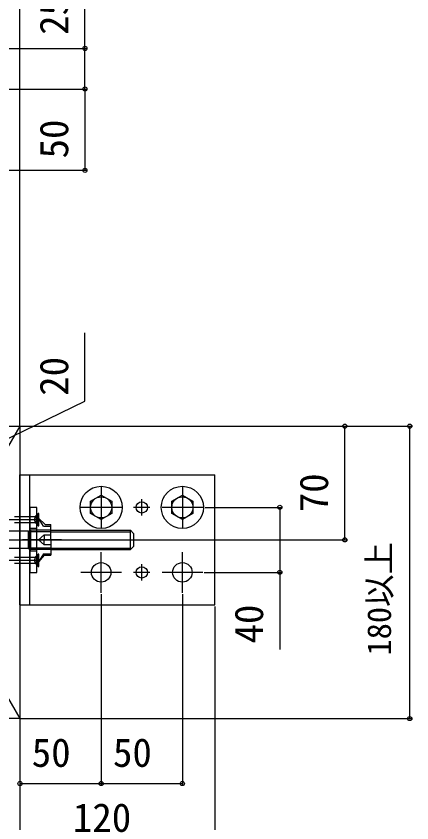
# Model space of a CAD drawing. Units: millimetres, scale not verified. Extents: x -1050 to 1050, y -1578 to 1569.
# Drawn here: x 352.7 to 596.3, y 589.8 to 1086.4 of the extents above; entities that cross this region are included whole.
import ezdxf
from ezdxf.enums import TextEntityAlignment as Align

# ---------------------------------------------------------------- set-up
doc = ezdxf.new("R2010")
doc.units = ezdxf.units.MM
doc.header["$LTSCALE"] = 8
for name, color, linetype in [('0-4_YKK_12', 2, 'Continuous'), ('0-5_YKK_13', 4, 'Continuous'), ('0-6_YKK_D', 6, 'Continuous'), ('0-8_YSS_K', 3, 'Continuous')]:
    doc.layers.add(name, color=color, linetype=linetype)
doc.styles.add('ＭＳ ゴシック', font='')
doc.styles.get('ＭＳ ゴシック').set_extended_font_data('MS Gothic')

msp = doc.modelspace()

# ---------------------------------------------------------------- linework, layer by layer
at = {"layer": '0-4_YKK_12'}
for p, q in [((405, 796.5), (405, 771.5)), ((455, 796.5), (455, 771.5)), ((430, 779), (430, 789)), ((417.5, 784), (392.5, 784)), ((435, 784), (425, 784)), ((467.5, 784), (442.5, 784)), ((325.985, 776.5), (367.393, 776.5)), ((227, 764), (432.221, 764)), ((380.548, 764), (356.611, 764)), ((405, 731.5), (405, 756.5)), ((455, 731.5), (455, 756.5)), ((325.985, 751.5), (367.393, 751.5)), ((430, 739), (430, 749)), ((417.5, 744), (392.5, 744)), ((435, 744), (425, 744)), ((467.5, 744), (442.5, 744))]:
    msp.add_line(p, q, dxfattribs=at)
at = {"layer": '0-5_YKK_13'}
for p, q in [((355, 724), (355, 804)), ((355, 804), (475, 804)), ((361, 724), (361, 804)), ((475, 724), (475, 804)), ((364.492, 778.492), (366.3, 780.3)), ((366.591, 780.3), (366.3, 780.3)), ((366.3, 772.7), (366.3, 780.3)), ((351.591, 778.375), (364.209, 778.375)), ((364.441, 774.625), (364.441, 778.375)), ((365.5, 777.435), (366.5, 777.435)), ((370.487, 773.5), (366.5, 777.435)), ((369.5, 772.5), (366.5, 777.435)), ((351.591, 774.625), (364.209, 774.625)), ((360, 769.4), (361.7, 770)), ((361, 754.185), (361, 773.815)), ((365.5, 771), (361, 771)), ((361.7, 758), (361.7, 770)), ((374, 770), (361.7, 770)), ((364.492, 774.508), (366.3, 772.7)), ((369.5, 772.5), (374, 772.5)), ((370.487, 773.5), (374, 773.5)), ((374, 764), (374, 773.5)), ((374, 770), (423, 770)), ((423, 758), (423, 770)), ((423, 770), (425, 768)), ((360, 769.4), (245.5, 769.4)), ((361.7, 769.05), (360, 769.4)), ((360, 769.4), (360, 758.6)), ((374, 769.05), (361.7, 769.05)), ((370, 767.01), (366.5, 764)), ((370, 767.01), (370, 764)), ((370, 767.01), (374, 767.01)), ((374, 769.05), (423, 769.05)), ((425, 768), (425, 760)), ((370, 760.99), (366.5, 764)), ((374, 764), (374, 754.5)), ((423, 758), (425, 760)), ((360, 758.6), (245.5, 758.6)), ((361.7, 758.95), (360, 758.6)), ((360, 758.6), (361.7, 758)), ((365.5, 757), (361, 757)), ((374, 758.95), (361.7, 758.95)), ((374, 758), (361.7, 758)), ((364.492, 753.492), (366.3, 755.3)), ((366.591, 755.3), (366.3, 755.3)), ((366.3, 747.7), (366.3, 755.3)), ((369.5, 755.5), (366.5, 750.565)), ((369.5, 755.5), (374, 755.5)), ((374, 758.95), (423, 758.95)), ((374, 758), (423, 758)), ((351.591, 753.375), (364.209, 753.375)), ((364.441, 749.625), (364.441, 753.375)), ((365.5, 750.565), (366.5, 750.565)), ((370, 754.5), (366.5, 750.565)), ((370, 754.5), (374, 754.5)), ((351.591, 749.625), (364.209, 749.625)), ((364.492, 749.508), (366.3, 747.7)), ((355, 724), (475, 724))]:
    msp.add_line(p, q, dxfattribs=at)
for points in [[(405, 776.494), (398.5, 780.247), (398.5, 787.753), (405, 791.506), (411.5, 787.753), (411.5, 780.247)], [(455, 776.494), (448.5, 780.247), (448.5, 787.753), (455, 791.506), (461.5, 787.753), (461.5, 780.247)], [(361, 784), (361, 744), (365.5, 744), (365.5, 784)]]:
    msp.add_lwpolyline(points, close=True, dxfattribs=at)
for points in [[(366.3, 772.7), (366.591, 772.7), (366.591, 780.3)], [(366.591, 778.75), (364.355, 777.645), (363.747, 776.5)], [(366.591, 774.25), (364.355, 775.355), (363.747, 776.5)], [(374, 760.99), (370, 760.99), (370, 764)], [(366.3, 747.7), (366.591, 747.7), (366.591, 755.3)], [(366.591, 753.75), (364.355, 752.645), (363.747, 751.5)], [(366.591, 749.25), (364.355, 750.355), (363.747, 751.5)]]:
    msp.add_lwpolyline(points, dxfattribs=at)
for centre, radius in [((405, 784), 13), ((455, 784), 13), ((405, 784), 6.5), ((455, 784), 6.5), ((430, 784), 3.5), ((405, 744), 6), ((455, 744), 6), ((430, 744), 3.5)]:
    msp.add_circle(centre, radius, dxfattribs=at)
for centre, start, end in [((364.209, 778.775), 270, 315), ((364.209, 774.225), 45, 90), ((364.209, 753.775), 270, 315), ((364.209, 749.225), 45, 90)]:
    msp.add_arc(centre, 0.4, start, end, dxfattribs=at)
at = {"layer": '0-6_YKK_D'}
for p, q in [((228.5, 1066.5), (396, 1066.5)), ((322.5, 1041.5), (396, 1041.5)), ((322.539, 1041.5), (396, 1041.5)), ((395, 1041.5), (395, 991.5)), ((322.539, 991.5), (396, 991.5)), ((356, 834), (596, 834)), ((357, 834), (556, 834)), ((555, 764), (555, 834)), ((595, 654), (595, 834)), ((469, 784), (516, 784)), ((431, 764), (556, 764)), ((468.5, 744), (516, 744)), ((405, 730.5), (405, 613)), ((455, 730.5), (455, 613)), ((405, 729.5), (405, 613)), ((475, 723), (475, 573)), ((356, 654), (596, 654)), ((355, 614), (405, 614)), ((405, 614), (455, 614))]:
    msp.add_line(p, q, dxfattribs=at)
for points in [[(395, 1041.5), (395, 1066.5), (395, 1112.964)], [(342.5, 824), (395, 849.454), (395, 891.363)], [(515, 784), (515, 744), (515, 696.445)]]:
    msp.add_lwpolyline(points, dxfattribs=at)
for centre in [(395, 1066.5), (395, 1041.5), (395, 1041.5), (395, 991.5), (555, 834), (595, 834), (515, 784), (555, 764), (515, 744), (595, 654), (355, 614), (405, 614), (405, 614), (455, 614)]:
    msp.add_circle(centre, 1.275, dxfattribs=at)
at = {"layer": '0-8_YSS_K'}
for p, q in [((355, 834.001), (355, 1092.002)), ((355, 834), (250, 654)), ((250, 834), (355, 654)), ((355, 834), (478, 834)), ((355, 666.5), (355, 407.055)), ((355, 654), (478, 654))]:
    msp.add_line(p, q, dxfattribs=at)
msp.add_lwpolyline([(250, 834), (355, 834), (355, 654), (250, 654)], close=True, dxfattribs=at)

# ---------------------------------------------------------------- texts
at = {"layer": '0-6_YKK_D', "style": 'ＭＳ ゴシック'}
for s, height, p in [('25', 17.6, (390, 1074.827)), ('50', 17.6, (390, 998.773)), ('20', 17.6, (390, 852.681)), ('70', 17.6, (550, 781)), ('180以上', 14.66, (587.841, 692.807)), ('40', 17.6, (510, 700.218))]:
    msp.add_text(s, height=height, rotation=90, dxfattribs=at).set_placement(p, align=Align.BOTTOM_LEFT)
for s, p in [('50', (362.273, 619)), ('50', (412.273, 619)), ('120', (387.591, 579))]:
    msp.add_text(s, height=17.6, dxfattribs=at).set_placement(p, align=Align.BOTTOM_LEFT)

doc.saveas('drawing.dxf')
